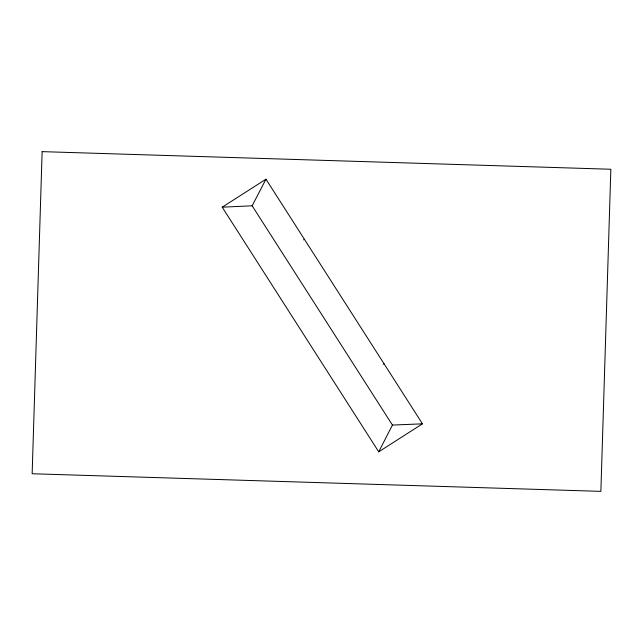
<?xml version="1.0" encoding="UTF-8"?>
<svg xmlns="http://www.w3.org/2000/svg" width="643" height="643" viewBox="0 0 643 643"><rect width="100%" height="100%" fill="white"/><g stroke="black" fill="none" stroke-linecap="round" stroke-linejoin="round"><path stroke-width="0.96" d="M378.727 451.82L392.439 425.063L252.152 205.792L265.961 179.196L422.475 423.833L378.727 451.82L222.221 207.183L265.961 179.196M303.592 239.855L304.428 239.325M383.172 364.243L384.008 363.705M222.221 207.183L252.152 205.792M392.439 425.063L422.475 423.833M42.133 151.635L32.15 473.746L600.875 491.365L610.85 169.254L42.133 151.635"/></g></svg>
